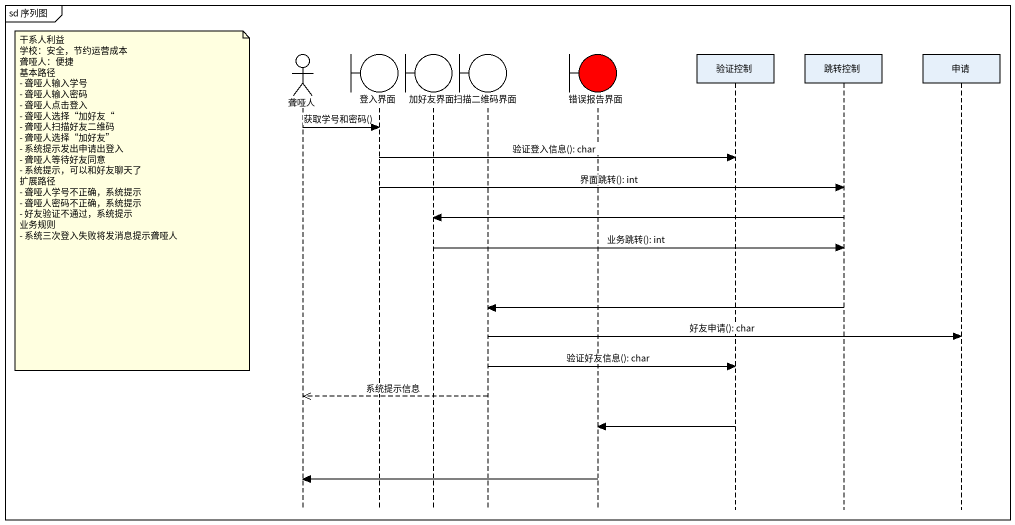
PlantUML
@startuml
mainframe sd 序列图
hide footbox
actor 聋哑人
boundary 登入界面
boundary 加好友界面
boundary 扫描二维码界面
boundary 错误报告界面 #FF0000
participant 验证控制
participant 跳转控制
participant 申请

聋哑人 -> 登入界面 : 获取学号和密码()
登入界面 -> 验证控制 : 验证登入信息(): char
登入界面 -> 跳转控制 : 界面跳转(): int
note left of 聋哑人
  干系人利益
  学校：安全，节约运营成本
  聋哑人：便捷
  基本路径
  - 聋哑人输入学号
  - 聋哑人输入密码
  - 聋哑人点击登入
  - 聋哑人选择“加好友“
  - 聋哑人扫描好友二维码
  - 聋哑人选择“加好友”
  - 系统提示发出申请出登入
  - 聋哑人等待好友同意
  - 系统提示，可以和好友聊天了
  扩展路径
  - 聋哑人学号不正确，系统提示
  - 聋哑人密码不正确，系统提示
  - 好友验证不通过，系统提示
  业务规则
  - 系统三次登入失败将发消息提示聋哑人
end note
跳转控制 -> 加好友界面
加好友界面 -> 跳转控制 : 业务跳转(): int
跳转控制 -> 扫描二维码界面
扫描二维码界面 -> 申请 : 好友申请(): char
扫描二维码界面 -> 验证控制 : 验证好友信息(): char
扫描二维码界面 -->> 聋哑人 : 系统提示信息
验证控制 -> 错误报告界面
错误报告界面 -> 聋哑人
@enduml
